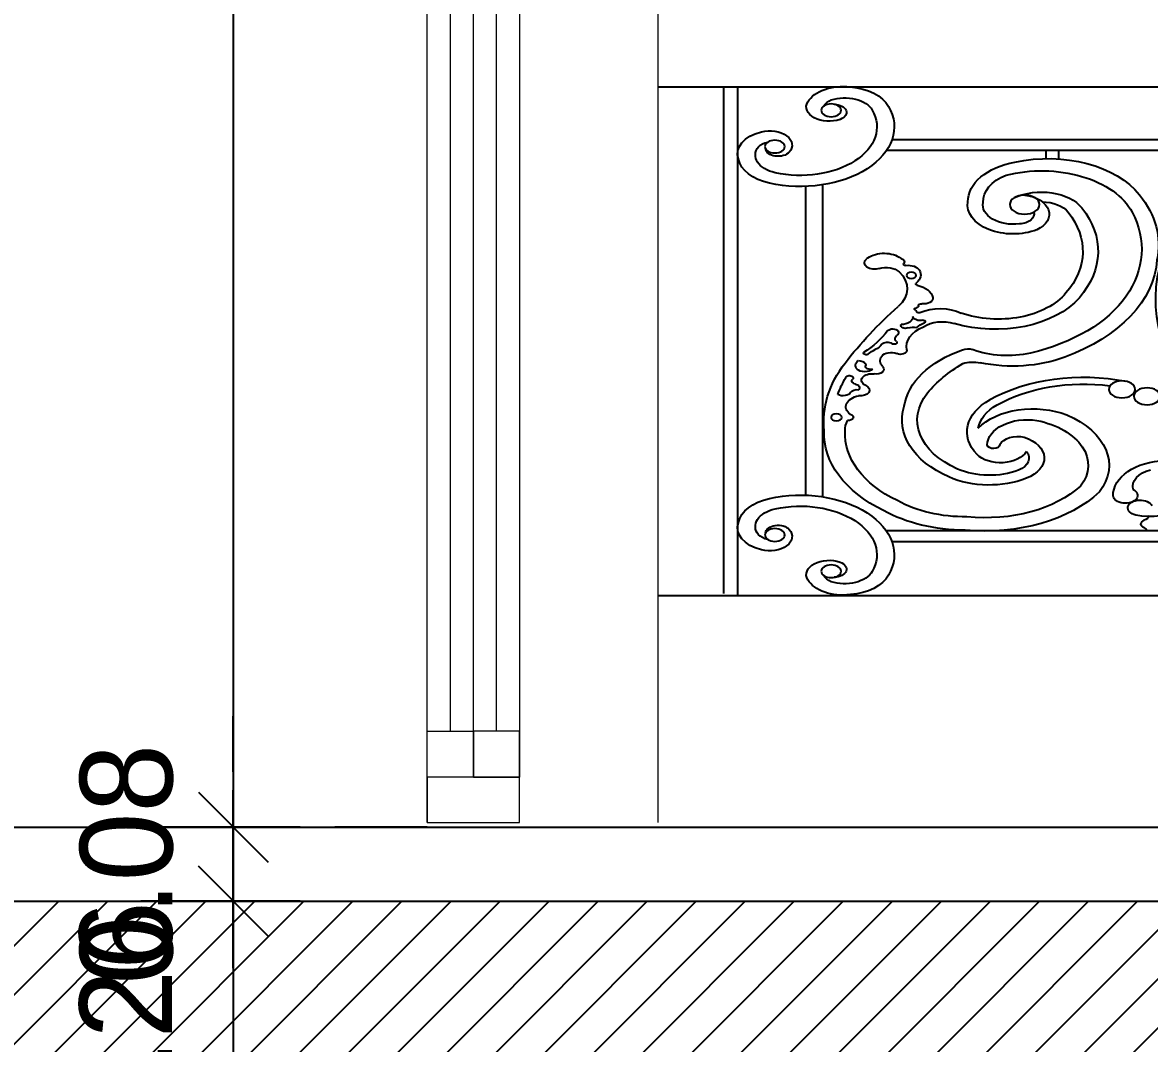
# Model space of a CAD drawing. Extents: x 185 to 567, y -69 to 170.
# Drawn here: x 265.955 to 267.174, y 144.534 to 145.638 of the extents above; entities that cross this region are included whole.
import ezdxf

# ---------------------------------------------------------------- set-up
doc = ezdxf.new("R2010")
doc.units = 0
doc.header["$LTSCALE"] = 0.25
doc.header["$MEASUREMENT"] = 0
doc.header["$PDMODE"] = 35
doc.header["$PDSIZE"] = -1
doc.linetypes.add('DOT2', pattern=[0.125, 0, -0.125])
doc.linetypes.add('HIDDEN', pattern=[9.525, 6.35, -3.175])
doc.layers.get('0').update_dxf_attribs({"linetype": 'CONTINUOUS'})
doc.layers.get('Defpoints').update_dxf_attribs({"linetype": 'CONTINUOUS'})
for name, color, linetype in [('A-DR', 3, 'CONTINUOUS'), ('A-ELV 2', 21, 'CONTINUOUS'), ('A-FORGEE', 1, 'CONTINUOUS'), ('A-IDM', 221, 'CONTINUOUS'), ('A-SECHAT', 8, 'CONTINUOUS'), ('A-SECLAS', 94, 'CONTINUOUS'), ('A-WLSEC', 7, 'CONTINUOUS')]:
    doc.layers.add(name, color=color, linetype=linetype)
doc.styles.add('XARAB', font='xarab.shx')
doc.dimstyles.new('DIM50', dxfattribs={"dimtxt": 0.1, "dimasz": 0.06, "dimexe": 0.1, "dimexo": 0, "dimgap": 0.05, "dimtad": 1, "dimzin": 3, "dimdsep": 46, "dimtxsty": 'XARAB', "dimblk": 'DTICK', "dimcen": 0.09, "dimclrd": 256, "dimclre": 5, "dimclrt": 3, "dimadec": 0, "dimazin": 3, "dimtfac": 1, "dimtix": 1, "dimtmove": 2, "dimatfit": 0, "dimldrblk": 'DTICK', "dimfxl": 0.15, "dimtolj": 1, "dimtzin": 3, "dimlwd": -3, "dimlwe": -3, "dimarcsym": 0})

# ---------------------------------------------------------------- blocks, each defined once
blk = doc.blocks.new('slid')
at = {"linetype": 'HIDDEN', "lineweight": 0}
blk.add_line((0, -2.15, 0), (0, 0.045, 0), dxfattribs=at)
at = {"lineweight": 0}
for p, q in [((-0.25, -2.15, 0), (-0.25, -0.005, 0)), ((-0.15, -0.005, 0), (-0.15, -2.1011, 0)), ((-0.225, -0.055, 0), (-0.225, -2.0511, 0)), ((-0.2, -2.0511, 0), (-0.2, -0.055, 0)), ((-0.175, -2.0511, 0), (-0.175, -0.055, 0)), ((-0.2, -2.1011, 0), (-0.2, -2.0511, 0)), ((-0.15, -2.15, 0), (-0.15, -2.1011, 0))]:
    blk.add_line(p, q, dxfattribs=at)
at = {"lineweight": 0, "elevation": 0}
for points in [[(-0.25, -2.0511), (-0.2, -2.0511), (-0.2, -2.1011), (-0.25, -2.1011)], [(-0.2, -2.1011), (-0.15, -2.1011), (-0.15, -2.0511), (-0.2, -2.0511)], [(-0.25, -2.15), (-0.15, -2.15), (-0.15, -2.1011), (-0.25, -2.1011)]]:
    blk.add_lwpolyline(points, close=True, dxfattribs=at)
blk = doc.blocks.new('A$C50FD488D')
for p, q in [((1.18136, -0.09984), (1.18136, -0.64928)), ((1.19102, -0.64825), (1.19102, -0.10089)), ((0.7, -0.15777), (1.07363, -0.15777)), ((0.7, -0.16936), (1.07747, -0.16936)), ((0.95741, -0.16936), (0.95741, -0.17839)), ((0.96622, -0.16936), (0.96622, -0.17803)), ((1.12213, -0.20638), (1.12213, -0.54362)), ((1.13388, -0.20809), (1.13388, -0.54191)), ((0.7, -0.58064), (1.07747, -0.58064)), ((0.7, -0.59223), (1.07363, -0.59223))]:
    blk.add_line(p, q)
for centre, major_axis, ratio, start_param, end_param in [((1.10664, -0.13245), (0.03261, 0), 0.986193, 1.693369, 2.794993), ((1.10792, -0.12577), (0.02613, 0), 0.986193, 0.359204, 1.773868), ((1.10664, -0.13245), (-0.02049, 0), 0.986193, 4.240292, 5.936586), ((1.11766, -0.12216), (-0.01573, 0), 0.986193, 1.044957, 3.500797), ((1.10792, -0.12577), (-0.01401, 0), 0.986193, 3.500797, 4.101526), ((1.13754, -0.14359), (0.06551, 0), 0.986193, 2.793121, 3.920657), ((1.13754, -0.14359), (0.05339, 0), 0.986193, 2.793121, 3.920657), ((1.11421, -0.12802), (0.00887, 0), 0.986193, 1.609909, 4.186549), ((1.15901, -0.16346), (-0.01573, 0), 0.986193, 4.340517, 6.796357), ((1.15523, -0.17302), (-0.02613, 0), 0.986193, 2.925853, 4.340517), ((1.1553, -0.16501), (-0.00696, 0), 0.986193, 3.141593, 9.424778), ((1.15523, -0.17302), (-0.01401, 0), 0.986193, 3.739788, 4.340517), ((0.96475, -0.2481), (0.07106, 0), 0.986193, 1.239292, 2.685863), ((1.15303, -0.16679), (-0.00887, 0), 0.986193, 0.513172, 3.089812), ((1.14844, -0.1742), (-0.02049, 0), 0.986193, 1.904728, 3.601022), ((1.13754, -0.14359), (0.05339, 0), 0.986193, 3.920657, 5.048192), ((1.14844, -0.1742), (-0.03261, 0), 0.986193, 1.904728, 3.006352), ((0.97567, -0.22451), (-0.04497, 0), 0.986193, 3.136144, 4.437415), ((0.96919, -0.25696), (0.06671, 0), 0.986193, 1.189802, 2.81634), ((0.97567, -0.22451), (-0.03433, 0), 0.986193, 3.117833, 4.149148), ((1.13754, -0.14359), (0.06551, 0), 0.986193, 3.920657, 5.048192), ((1.00654, -0.27127), (-0.11896, 0), 0.986193, -0.478494, 0.140238), ((0.96941, -0.24533), (-0.03162, 0), 0.986193, 4.08399, 5.814843), ((0.98516, -0.23806), (0.0213, 0), 0.986193, 1.766722, 4.073893), ((0.98102, -0.22772), (-0.01041, 0), 0.986193, 3.141593, 9.424778), ((0.96941, -0.24533), (-0.02098, 0), 0.986193, -1.540418, -0.468342), ((0.98903, -0.22815), (-0.0318, 0), 0.986193, 1.02315, 3.250179), ((0.98903, -0.22815), (-0.02116, 0), 0.986193, 1.359839, 3.277918), ((1.0354, -0.27826), (0.10558, 0), 0.986193, 2.67325, 3.643635), ((1.02621, -0.27592), (0.12688, 0), 0.986193, 2.81634, 3.559374), ((1.0354, -0.27826), (-0.09494, 0), 0.986193, -0.468342, 0.502042), ((0.98516, -0.23806), (-0.01066, 0), 0.986193, -0.207114, 1.517375), ((0.76363, -0.33037), (0, 0.16799), 0.749863, 2.987054, 5.054443), ((1.07912, -0.29532), (-0.01518, 0), 0.986193, 3.767232, 5.474069), ((1.01794, -0.28246), (-0.1293, 0), 0.986193, 0.040903, 1.04538), ((1.06845, -0.28966), (0.00351, 0), 0.986193, 2.51217, 3.665061), ((1.10018, -0.3171), (-0.04569, 0), 0.986193, -0.809116, -0.712984), ((1.08567, -0.29066), (0.0071, 0), 0.986193, 4.239124, 6.908824), ((1.06795, -0.30373), (0.01438, 0), 0.986193, 2.785357, 3.792328), ((1.06236, -0.30168), (0.00841, 0), 0.986193, 1.387681, 2.785357), ((1.06415, -0.29211), (-0.00146, 0), 0.986193, 1.387681, 3.665061), ((1.07756, -0.30629), (0.0107, 0), 0.986193, 1.097531, 2.553849), ((1.09643, -0.31869), (-0.03339, 0), 0.986193, -0.587743, 0.619356), ((1.05553, -0.31356), (-0.00147, 0), 0.986193, 1.906583, 3.426498), ((1.05445, -0.31387), (0.00182, 0.00182), 1, 5.778964, 6.141834), ((1.06145, -0.33029), (-0.0165, 0), 0.986193, -1.23501, -0.133651), ((1.01717, -0.27988), (0.11699, 0), 0.986193, 3.559374, 4.361123), ((1.00145, -0.29664), (-0.06685, 0), 0.986193, 0.502042, 2.015089), ((0.99953, -0.29893), (-0.05342, 0), 0.986193, 0.481174, 2.075535), ((1.05133, -0.32895), (0.00629, 0), 0.986193, 3.007942, 4.929364), ((1.05342, -0.33658), (0.00175, 0), 0.986193, -0.253663, 2.002078), ((1.05686, -0.33746), (-0.00181, 0), 0.986193, -0.253663, 1.416259), ((0.70642, -0.5929), (0.44559, 0), 0.986193, 0.456975, 0.619356), ((1.04004, -0.36409), (-0.02426, 0), 0.986193, 4.095125, 5.362212), ((1.05493, -0.3434), (0.00147, 0), 0.986193, 4.095125, 6.006974), ((1.06115, -0.34514), (0.00499, 0), 0.986193, 2.393715, 2.865382), ((1.05635, -0.34075), (-0.00156, 0), 0.986193, 2.393715, 4.557851), ((1.0383, -0.37298), (-0.01888, 0), 0.986193, 3.923198, 5.156681), ((1.05167, -0.35419), (0.00144, 0), 0.986193, 1.218517, 4.325141), ((1.05391, -0.34809), (-0.00514, 0), 0.986193, 1.224743, 3.000432), ((1.06728, -0.34932), (0.0083, 0), 0.986193, 3.078791, 4.711877), ((1.0383, -0.37298), (0.02187, 0), 0.986193, 0.60362, 0.944428), ((1.03708, -0.38158), (0.02643, 0), 0.986193, -0.122631, 0.984654), ((1.059, -0.3672), (0.00708, 0), 0.986193, 1.056125, 1.960136), ((1.0641, -0.3583), (-0.00328, 0), 0.986193, 1.056125, 3.391753), ((1.07305, -0.36613), (0.00411, 0), 0.986193, 0.444529, 3.917405), ((1.06572, -0.37263), (0.00575, 0), 0.986193, -0.597423, 0.701205), ((1.15381, -0.32819), (-0.08535, 0), 0.986193, 0.444529, 0.783696), ((1.07209, -0.3769), (-0.00194, 0), 0.986193, -0.597423, 2.512824), ((1.07693, -0.38037), (0.00404, 0), 0.986193, 0.400155, 2.512824), ((0.99323, -0.3443), (-0.04741, 0), 0.986193, 1.219531, 2.105538), ((1.02073, -0.3901), (-0.00656, 0), 0.986193, 4.127294, 5.247131), ((0.98633, -0.45311), (0.0791, 0), 0.986193, 0.094175, 1.069333), ((1.06773, -0.3853), (-0.00445, 0), 0.986193, -0.122631, 2.184426), ((1.09339, -0.3735), (-0.01383, 0), 0.986193, 0.400155, 0.940269), ((1.07293, -0.40115), (-0.02088, 0), 0.986193, 3.756501, 4.081862), ((0.98934, -0.3311), (0.07228, 0), 0.986193, 4.186973, 5.030999), ((1.07436, -0.39459), (-0.00706, 0), 0.986193, 3.578144, 5.326019), ((1.06982, -0.39668), (0.01208, 0), 0.986193, -0.557759, 0.436551), ((1.09154, -0.38818), (0.00191, 0), 0.986193, 3.7565, 6.59316), ((1.01713, -0.41419), (0.01644, 0), 0.986193, 1.131987, 1.889406), ((0.94094, -0.48745), (-0.12193, 0), 0.986193, 3.626248, 3.961743), ((1.09686, -0.40134), (0.00496, 0), 0.986193, 1.545099, 3.312198), ((1.09143, -0.40164), (0.00766, 0), 0.986193, -0.544841, 0.757911), ((0.9758, -0.46228), (-0.14541, 0), 0.986193, 3.070847, 3.598568), ((0.94001, -0.51155), (0.09864, 0), 0.986193, 0.847252, 1.876614), ((1.08461, -0.40578), (0.00536, 0), 0.986193, 2.583833, 4.9735), ((1.08876, -0.40272), (-0.00326, 0), 0.986193, 1.079241, 3.312198), ((1.0926, -0.40234), (0.00629, 0), 0.986193, 3.685922, 5.738345), ((1.08782, -0.41761), (-0.00705, 0), 0.986193, 2.192956, 4.9735), ((1.0978, -0.41834), (0.00375, 0), 0.986193, -1.206139, 0.535939), ((1.10324, -0.41515), (0.00258, 0), 0.986193, 0.190764, 3.677531), ((0.9751, -0.46367), (0.13981, 0), 0.986193, 0.223137, 0.363351), ((0.9131, -0.42748), (-0.00925, 0), 0.986193, 3.141593, 9.424778), ((0.94001, -0.51155), (0.09098, 0), 0.986193, 0.847252, 1.775558), ((1.09561, -0.42832), (0.00631, 0), 0.986193, 2.192956, 4.91313), ((1.10071, -0.42587), (0.00441, 0), 0.986193, 1.935454, 3.61259), ((0.89564, -0.43502), (-0.00925, 0), 0.986193, 3.141593, 9.424778), ((0.99067, -0.46068), (-0.06529, 0), 0.986193, 2.176291, 3.613177), ((1.09782, -0.43262), (0.00495, 0), 0.986193, 0.367059, 1.782679), ((1.10777, -0.42884), (0.00571, 0), 0.986193, 3.508652, 5.408534), ((0.9741, -0.4735), (0.04715, 0), 0.986193, -0.551208, 0.847252), ((1.09309, -0.44633), (-0.01266, 0), 0.986193, 2.444401, 4.409658), ((0.97537, -0.4926), (0.04471, 0), 0.986193, 0.555033, 2.128552), ((0.9741, -0.4735), (-0.03949, 0), 0.986193, 3.247905, 3.988844), ((0.99067, -0.46068), (-0.07593, 0), 0.986193, 2.176291, 3.342001), ((0.98837, -0.50958), (-0.06623, 0), 0.986193, -0.984044, 0.45567), ((1.10411, -0.45768), (-0.00362, 0), 0.986193, -1.200664, 1.691177), ((1.11235, -0.45782), (-0.0038, 0), 0.986193, 3.141593, 9.424778), ((0.98837, -0.50958), (0.05167, 0), 0.986193, 1.883649, 3.597263), ((0.9792, -0.4878), (0.0279, 0), 0.986193, 0.006108, 1.81447), ((1.07834, -0.47093), (-0.02799, 0), 0.986193, 3.087824, 3.501086), ((0.99331, -0.50186), (0.02598, 0), 0.986193, 2.049556, 4.160152), ((0.98571, -0.49177), (-0.01355, 0), 0.986193, 3.494217, 5.041103), ((1.01461, -0.47558), (-0.09174, 0), 0.986193, 2.216856, 3.176603), ((1.01472, -0.47561), (-0.10617, 0), 0.986193, 2.22596, 3.172079), ((1.00277, -0.48731), (-0.00434, 0), 0.986193, -0.037495, 3.068222), ((0.99331, -0.50186), (-0.01534, 0), 0.986193, -0.500246, 1.018559), ((0.99786, -0.4879), (0.01926, 0), 0.986193, 3.502327, 5.731977), ((0.88052, -0.54241), (0.03881, 0), 0.986193, -0.010266, 1.508225), ((0.8856, -0.53264), (0.01998, 0), 0.986193, -0.153938, 1.183318), ((1.00568, -0.48206), (-0.03892, 0), 0.986193, 1.018559, 2.176291), ((1.00568, -0.48206), (-0.04956, 0), 0.986193, 1.018559, 2.176291), ((1.0085, -0.48645), (0.08099, 0), 0.986193, 3.748469, 4.870759), ((0.91079, -0.54218), (0.00856, 0), 0.986193, 2.258777, 6.210372), ((1.00854, -0.48676), (-0.09527, 0), 0.986193, 0.581027, 1.717764), ((1.13754, -0.60641), (-0.06551, 0), 0.986193, 4.376586, 5.504121), ((0.90047, -0.55566), (0.00856, 0), 0.986193, -1.220497, 2.8792), ((1.02249, -0.49435), (0.07198, 0), 0.986193, 4.695569, 5.430246), ((1.13754, -0.60641), (-0.05339, 0), 0.986193, 4.376586, 5.504121), ((1.14844, -0.5758), (0.03261, 0), 0.986193, 0.13524, 1.236864), ((0.89328, -0.52572), (-0.03971, 0), 0.986193, 0.971295, 1.828835), ((1.14844, -0.5758), (-0.02049, 0), 0.986193, 2.682163, 4.378457), ((0.90222, -0.5619), (-0.0086, 0), 0.986193, 0.273969, 1.011735), ((1.02249, -0.49435), (0.08654, 0), 0.986193, 4.712389, 5.430246), ((1.13754, -0.60641), (0.06551, 0), 0.986193, 2.362528, 3.490064), ((0.89505, -0.5732), (-0.00492, 0), 0.986193, 2.129858, 4.153328), ((1.13754, -0.60641), (-0.05339, 0), 0.986193, -0.779064, 0.348471), ((1.15303, -0.58321), (0.00887, 0), 0.986193, 0.05178, 2.628421), ((1.15523, -0.57698), (0.02613, 0), 0.986193, -1.198924, 0.21574), ((0.89992, -0.58086), (0.00425, 0), 0.986193, 2.129858, 3.088852), ((1.15901, -0.58654), (0.01573, 0), 0.986193, 2.628421, 5.084261), ((1.1553, -0.58499), (-0.00696, 0), 0.986193, 3.141593, 9.424778), ((1.15523, -0.57698), (0.01401, 0), 0.986193, -1.198924, -0.598195), ((1.11766, -0.62784), (0.01573, 0), 0.986193, -0.359204, 2.096636), ((1.11421, -0.62198), (-0.00887, 0), 0.986193, -1.044957, 1.531684), ((1.11604, -0.6242), (-0.00696, 0), 0.986193, 3.141593, 9.424778), ((1.10664, -0.61755), (-0.03261, 0), 0.986193, 0.3466, 1.448224), ((1.10664, -0.61755), (0.02049, 0), 0.986193, 3.488192, 5.184486), ((1.10792, -0.62423), (-0.02613, 0), 0.986193, 1.367724, 2.782388), ((1.10792, -0.62423), (0.01401, 0), 0.986193, -0.959933, -0.359204)]:
    blk.add_ellipse(centre, major_axis=major_axis, ratio=ratio, start_param=start_param, end_param=end_param)
for centre, major_axis in [((1.11604, -0.1258), (0.00696, 0)), ((1.0601, -0.30422), (0.00331, 0))]:
    blk.add_ellipse(centre, major_axis=major_axis, ratio=0.986193)
blk = doc.blocks.new('DTICK')
for p, q in [((0, 1.207), (0, -1.207)), ((-1.207, 0), (1.207, 0))]:
    blk.add_line(p, q)
at = {"color": 3}
blk.add_line((-0.629, -0.629), (0.629, 0.629), dxfattribs=at)
blk = doc.blocks.new('*D1540')
at = {"layer": 'A-IDM', "color": 5, "linetype": 'DOT2', "lineweight": -3, "transparency": 16777216}
for p, q in [((266.3928, 146.9676), (266.0831, 146.9676)), ((266.3928, 144.7675), (266.0831, 144.7675))]:
    blk.add_line(p, q, dxfattribs=at)
at = {"layer": 'A-IDM', "lineweight": -3, "transparency": 16777216}
blk.add_line((266.1831, 146.9076), (266.1831, 144.8275), dxfattribs=at)
at = {"layer": 'Defpoints', "color": 0, "transparency": 16777216}
for p in [(266.3928, 146.9676), (266.1831, 144.7675), (266.3928, 144.7675)]:
    blk.add_point(p, dxfattribs=at)
at = {"layer": 'A-IDM', "lineweight": -3, "transparency": 16777216, "xscale": 0.06, "yscale": 0.06, "zscale": 0.06}
for p, rotation in [((266.1831, 146.9676), 90), ((266.1831, 144.7675), 270)]:
    blk.add_blockref('DTICK', p, dxfattribs=dict(at, rotation=rotation))
at = {"layer": 'A-IDM', "color": 3, "transparency": 16777216, "insert": (266.0677, 145.8675), "char_height": 0.1, "attachment_point": 5, "rotation": 90, "style": 'XARAB'}
blk.add_mtext('\\A1;2.20', dxfattribs=at)
blk = doc.blocks.new('*D1547')
at = {"layer": 'A-IDM', "lineweight": -3, "transparency": 16777216}
for p, q in [((266.1831, 144.8275), (266.1831, 144.8875)), ((266.1831, 144.7675), (266.1831, 144.6875)), ((266.1831, 144.6275), (266.1831, 144.5675))]:
    blk.add_line(p, q, dxfattribs=at)
at = {"layer": 'A-IDM', "color": 5, "linetype": 'DOT2', "lineweight": -3, "transparency": 16777216}
for p, q in [((266.1831, 144.7675), (266.0831, 144.7675)), ((266.1831, 144.6875), (266.0831, 144.6875))]:
    blk.add_line(p, q, dxfattribs=at)
at = {"layer": 'Defpoints', "color": 0, "transparency": 16777216}
for p in [(266.1831, 144.7675), (266.1831, 144.6875), (266.1831, 144.6875)]:
    blk.add_point(p, dxfattribs=at)
at = {"layer": 'A-IDM', "lineweight": -3, "transparency": 16777216, "xscale": 0.06, "yscale": 0.06, "zscale": 0.06}
for p, rotation in [((266.1831, 144.7675), 270), ((266.1831, 144.6875), 90)]:
    blk.add_blockref('DTICK', p, dxfattribs=dict(at, rotation=rotation))
at = {"layer": 'A-IDM', "color": 3, "transparency": 16777216, "insert": (266.068, 144.7275), "char_height": 0.1, "attachment_point": 5, "rotation": 90, "style": 'XARAB'}
blk.add_mtext('\\A1;0.08', dxfattribs=at)
blk = doc.blocks.new('*D1548')
at = {"layer": 'A-IDM', "lineweight": -3, "transparency": 16777216}
for p, q in [((266.1831, 144.7475), (266.1831, 144.8075)), ((266.1831, 144.6875), (266.1831, 144.4275)), ((266.1831, 144.3675), (266.1831, 144.3075))]:
    blk.add_line(p, q, dxfattribs=at)
at = {"layer": 'A-IDM', "color": 5, "linetype": 'DOT2', "lineweight": -3, "transparency": 16777216}
for p, q in [((266.1831, 144.6875), (266.0831, 144.6875)), ((266.1831, 144.4275), (266.0831, 144.4275))]:
    blk.add_line(p, q, dxfattribs=at)
at = {"layer": 'Defpoints', "color": 0, "transparency": 16777216}
for p in [(266.1831, 144.6875), (266.1831, 144.4275), (266.1831, 144.4275)]:
    blk.add_point(p, dxfattribs=at)
at = {"layer": 'A-IDM', "lineweight": -3, "transparency": 16777216, "xscale": 0.06, "yscale": 0.06, "zscale": 0.06}
for p, rotation in [((266.1831, 144.6875), 270), ((266.1831, 144.4275), 90)]:
    blk.add_blockref('DTICK', p, dxfattribs=dict(at, rotation=rotation))
at = {"layer": 'A-IDM', "color": 3, "transparency": 16777216, "insert": (266.0675, 144.5575), "char_height": 0.1, "attachment_point": 5, "rotation": 90, "style": 'XARAB'}
blk.add_mtext('\\A1;0.26', dxfattribs=at)

msp = doc.modelspace()

# ---------------------------------------------------------------- hatches: boundary and pattern name
at = {"layer": 'A-SECHAT'}
h = msp.add_hatch(dxfattribs=at)
h.set_pattern_fill('ANSI31', color=256, scale=0.3, style=0)
h.set_pattern_definition([(45, (247.172777, 144.42746), (-0.026516504, 0.026516504), [])])
h.paths.add_polyline_path([(266.3928, 144.4275), (266.6428, 144.4275), (268.3928, 144.4275), (268.3928, 144.6875), (268.1428, 144.6875), (259.1528, 144.6875), (258.9028, 144.6875), (256.6628, 144.6875), (256.4128, 144.6875), (247.4228, 144.6875), (247.1728, 144.6875), (247.1728, 144.4275), (248.9228, 144.4275), (249.1728, 144.4275), (256.4128, 144.4275), (256.6628, 144.4275), (258.9028, 144.4275), (259.1528, 144.4275)])

# ---------------------------------------------------------------- linework, layer by layer
at = {"layer": 'A-ELV 2'}
for p, q in [((268.3028, 145.5676, 0), (266.6428, 145.5675, 0)), ((268.1428, 145.0175, 0), (266.6428, 145.0175, 0))]:
    msp.add_line(p, q, dxfattribs=at)
at = {"layer": 'A-SECLAS'}
for p, q in [((259.1528, 144.7675, 0), (268.1428, 144.7675, 0)), ((259.1528, 144.7675), (268.1428, 144.7675))]:
    msp.add_line(p, q, dxfattribs=at)
at = {"layer": 'A-WLSEC'}
msp.add_line((259.1528, 144.6875), (268.1428, 144.6875), dxfattribs=at)

# ---------------------------------------------------------------- block references
at = {"layer": 'A-DR'}
msp.add_blockref('slid', (266.6428, 146.9226, 0), dxfattribs=at)
at = {"layer": 'A-FORGEE', "xscale": -1.549999999999955}
msp.add_blockref('A$C50FD488D', (268.5596, 145.6684, 0), dxfattribs=at)

# ---------------------------------------------------------------- dimensions: what is measured, and where the dimension line sits
at = {"layer": 'A-IDM'}
for p1, p2, distance, picture, middle in [((266.3928, 146.9676), (266.3928, 144.7675), -0.2097, '*D1540', (266.0677, 145.8675)), ((266.1831, 144.7675), (266.1831, 144.6875), 0, '*D1547', (266.068, 144.7275)), ((266.1831, 144.6875), (266.1831, 144.4275), 0, '*D1548', (266.0675, 144.5575))]:
    dim = msp.add_aligned_dim(p1=p1, p2=p2, distance=distance, dimstyle='DIM50', override={"dimfxl": 0.15}, dxfattribs=at)
    dim.commit()
    dim.dimension.update_dxf_attribs({"geometry": picture, "text_midpoint": middle})

doc.saveas('drawing.dxf')
